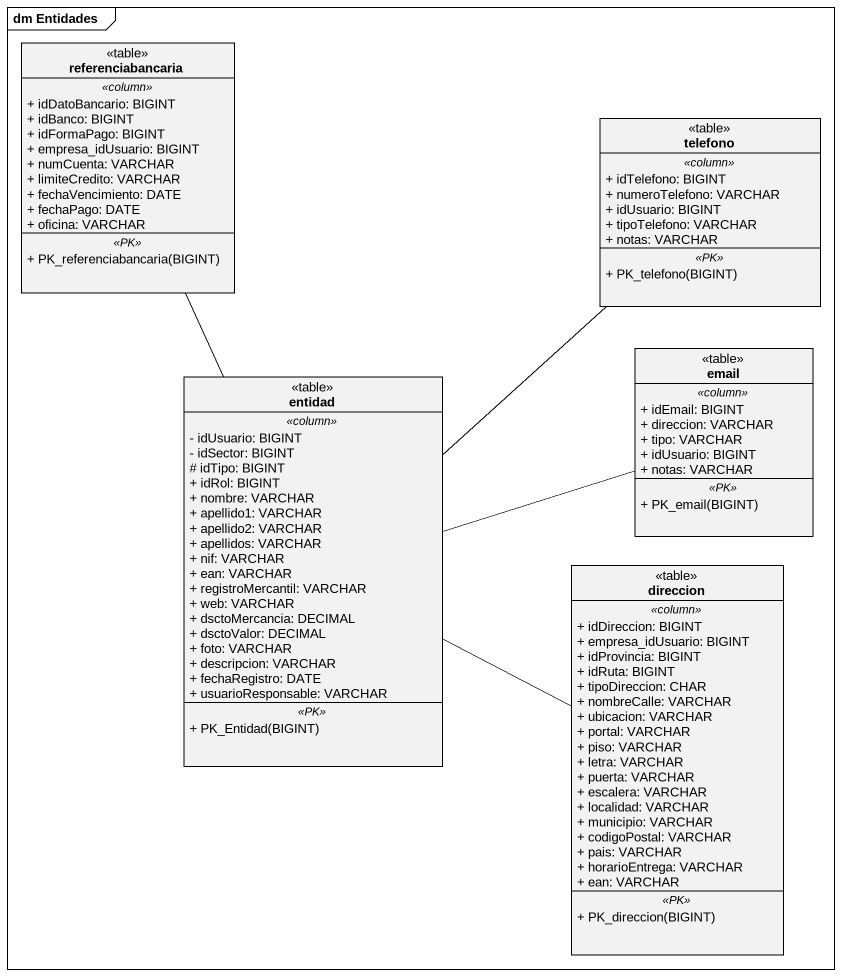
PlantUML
@startuml
mainframe dm Entidades
hide circle
hide empty members
skinparam classAttributeIconSize 0
class referenciabancaria <<table>> {
  .. <<column>> ..
  + idDatoBancario: BIGINT
  + idBanco: BIGINT
  + idFormaPago: BIGINT
  + empresa_idUsuario: BIGINT
  + numCuenta: VARCHAR
  + limiteCredito: VARCHAR
  + fechaVencimiento: DATE
  + fechaPago: DATE
  + oficina: VARCHAR
  .. <<PK>> ..
  + PK_referenciabancaria(BIGINT)
}
class telefono <<table>> {
  .. <<column>> ..
  + idTelefono: BIGINT
  + numeroTelefono: VARCHAR
  + idUsuario: BIGINT
  + tipoTelefono: VARCHAR
  + notas: VARCHAR
  .. <<PK>> ..
  + PK_telefono(BIGINT)
}
class entidad <<table>> {
  .. <<column>> ..
  - idUsuario: BIGINT
  - idSector: BIGINT
  # idTipo: BIGINT
  + idRol: BIGINT
  + nombre: VARCHAR
  + apellido1: VARCHAR
  + apellido2: VARCHAR
  + apellidos: VARCHAR
  + nif: VARCHAR
  + ean: VARCHAR
  + registroMercantil: VARCHAR
  + web: VARCHAR
  + dsctoMercancia: DECIMAL
  + dsctoValor: DECIMAL
  + foto: VARCHAR
  + descripcion: VARCHAR
  + fechaRegistro: DATE
  + usuarioResponsable: VARCHAR
  .. <<PK>> ..
  + PK_Entidad(BIGINT)
}
class email <<table>> {
  .. <<column>> ..
  + idEmail: BIGINT
  + direccion: VARCHAR
  + tipo: VARCHAR
  + idUsuario: BIGINT
  + notas: VARCHAR
  .. <<PK>> ..
  + PK_email(BIGINT)
}
class direccion <<table>> {
  .. <<column>> ..
  + idDireccion: BIGINT
  + empresa_idUsuario: BIGINT
  + idProvincia: BIGINT
  + idRuta: BIGINT
  + tipoDireccion: CHAR
  + nombreCalle: VARCHAR
  + ubicacion: VARCHAR
  + portal: VARCHAR
  + piso: VARCHAR
  + letra: VARCHAR
  + puerta: VARCHAR
  + escalera: VARCHAR
  + localidad: VARCHAR
  + municipio: VARCHAR
  + codigoPostal: VARCHAR
  + pais: VARCHAR
  + horarioEntrega: VARCHAR
  + ean: VARCHAR
  .. <<PK>> ..
  + PK_direccion(BIGINT)
}
entidad -up- referenciabancaria
entidad -up- telefono
entidad -right- email
entidad -right- direccion
@enduml
